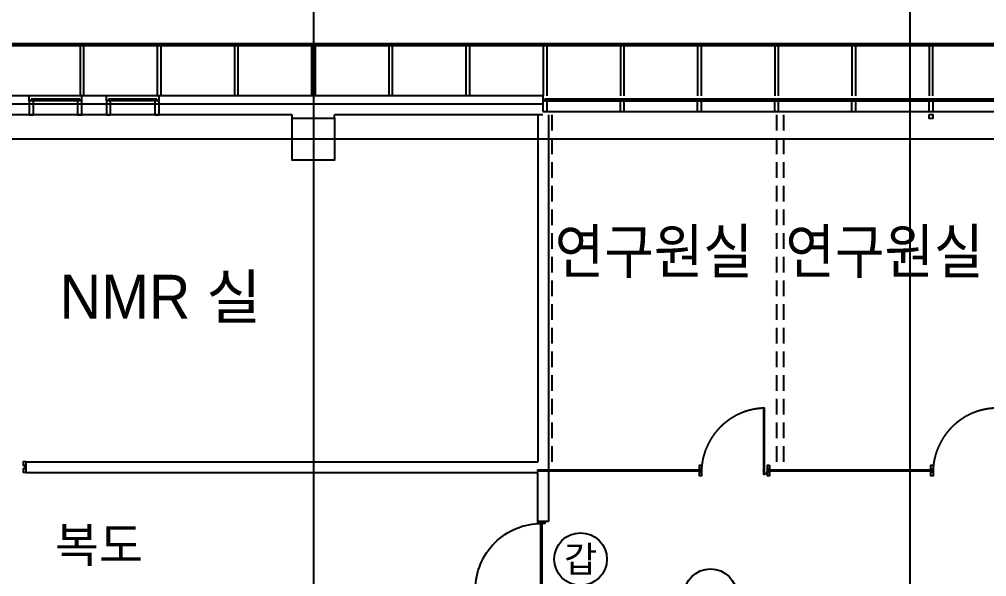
# Model space of a CAD drawing. Header units: metres. Extents: x 630750 to 860239, y 578133 to 726633.
# Drawn here: x 750314 to 764099, y 685572 to 693520 of the extents above; entities that cross this region are included whole.
import ezdxf
from ezdxf.enums import TextEntityAlignment as Align

# ---------------------------------------------------------------- set-up
doc = ezdxf.new("R2010")
doc.units = ezdxf.units.M
doc.header["$LTSCALE"] = 300
doc.linetypes.add('DASHDOT', pattern=[25.4, 12.7, -6.35, 0, -6.35])
doc.linetypes.add('HID1', pattern=[0.375, 0.25, -0.125])
for name, color, linetype in [('A-AL', 6, 'Continuous'), ('A-CEN-1', 1, 'Continuous'), ('A-CON', 2, 'Continuous'), ('A-DOR', 4, 'Continuous'), ('A-STONE', 6, 'Continuous'), ('A-TXT', 3, 'Continuous'), ('A-WAL-DW', 7, 'Continuous'), ('A-WIN', 4, 'Continuous'), ('A-WIN-GLASS', 4, 'Continuous'), ('DOR', 4, 'Continuous'), ('INT', 117, 'Continuous'), ('KUK-DOOR', 4, 'Continuous'), ('KUK-DOOR-FRAME', 4, 'Continuous'), ('KUK-FUR-FIX', 6, 'Continuous'), ('KUK-WALL-FIN 1', 30, 'Continuous'), ('블럭', 7, 'Continuous'), ('외장그레이팅', 4, 'Continuous'), ('프레임', 5, 'Continuous')]:
    doc.layers.add(name, color=color, linetype=linetype)
doc.layers.add('tel 1구', color=7, linetype='Continuous', lineweight=5, true_color=0x0074cb)
doc.styles.add('TEXT', font='')
doc.styles.add('돋움', font='')
doc.styles.get('TEXT').set_extended_font_data('DotumChe')
doc.styles.get('돋움').set_extended_font_data('Dotum')

# ---------------------------------------------------------------- blocks, each defined once
blk = doc.blocks.new('DOOR_GLASS2')
at = {"layer": 'A-DOR', "color": 5}
blk.add_arc((2877563, 589745), 940, 16.6479, 106.6479, dxfattribs=at)
at = {"layer": 'A-WIN-GLASS'}
for p, q in [((2877557, 589764), (2878457, 590033)), ((2877563, 589745), (2878463, 590014)), ((2878463, 590014), (2878458, 590033)), ((2877563, 589745), (2877557, 589764))]:
    blk.add_line(p, q, dxfattribs=at)
for points in [[(2877341, 590659), (2877333, 590688), (2877237, 590660), (2877246, 590631), (2877341, 590659)], [(2877619, 589730), (2877611, 589759), (2877515, 589730), (2877524, 589701), (2877619, 589730)]]:
    blk.add_lwpolyline(points, dxfattribs=at)
at = {"layer": 'DOR', "color": 8}
for p, q in [((2877553, 589742), (2877284, 590642)), ((2877572, 589747), (2877303, 590648))]:
    blk.add_line(p, q, dxfattribs=at)
blk = doc.blocks.new('asd')
at = {"layer": 'A-DOR'}
blk.add_line((2042906, -657886), (2042906, -656736), dxfattribs=at)
for points in [[(2042756, -656736), (2042756, -656776), (2042806, -656776), (2042806, -656756), (2042856, -656756), (2042856, -656776), (2042906, -656776), (2042906, -656736)], [(2042816, -657296), (2042846, -657296), (2042846, -658526), (2042816, -658526)], [(2042756, -657886), (2042756, -657926), (2042806, -657926), (2042806, -657886)], [(2042856, -657886), (2042856, -657926), (2042906, -657926), (2042906, -657886)], [(2042756, -659166), (2042756, -659126), (2042806, -659126), (2042806, -659146), (2042856, -659146), (2042856, -659126), (2042906, -659126), (2042906, -659166)]]:
    blk.add_lwpolyline(points, close=True, dxfattribs=at)
at = {"layer": 'A-WAL-DW', "color": 7}
blk.add_line((2042756, -657886), (2042756, -656736), dxfattribs=at)
blk = doc.blocks.new('이중외피a')
at = {"layer": '외장그레이팅'}
for p, q in [((2453864, -664026, 0), (2367228, -664026, 0)), ((2453834, -664056, 0), (2367269, -664056, 0))]:
    blk.add_line(p, q, dxfattribs=at)
at = {"layer": '프레임'}
for p, q in [((2433179, -664056, 0), (2433179, -664766, 0)), ((2433229, -664056, 0), (2433229, -664766, 0)), ((2434279, -664056, 0), (2434279, -664766, 0)), ((2434329, -664056, 0), (2434329, -664766, 0)), ((2435379, -664056, 0), (2435379, -664766, 0)), ((2435429, -664056, 0), (2435429, -664766, 0)), ((2436479, -664056, 0), (2436479, -664766, 0)), ((2436529, -664056, 0), (2436529, -664766, 0)), ((2437579, -664056, 0), (2437579, -664766, 0)), ((2437629, -664056, 0), (2437629, -664766, 0)), ((2438679, -664056, 0), (2438679, -664766, 0)), ((2438729, -664056, 0), (2438729, -664766, 0)), ((2439779, -664056, 0), (2439779, -664766, 0)), ((2439829, -664056, 0), (2439829, -664766, 0)), ((2440879, -664056, 0), (2440879, -664766, 0)), ((2440929, -664056, 0), (2440929, -664766, 0)), ((2441979, -664056, 0), (2441979, -664766, 0)), ((2442029, -664056, 0), (2442029, -664766, 0)), ((2443079, -664056, 0), (2443079, -664766, 0)), ((2443129, -664056, 0), (2443129, -664766, 0)), ((2444179, -664056, 0), (2444179, -664766, 0)), ((2444229, -664056, 0), (2444229, -664766, 0)), ((2445279, -664056, 0), (2445279, -664766, 0)), ((2445329, -664056, 0), (2445329, -664766, 0))]:
    blk.add_line(p, q, dxfattribs=at)
blk = doc.blocks.new('ioo')
at = {"layer": 'A-WIN-GLASS'}
for p, q in [((2586798, -433861, 0), (2586798, -433791, 0)), ((2587548, -433861, 0), (2586798, -433861, 0)), ((2587518, -433837, 0), (2586828, -433837, 0)), ((2586828, -433837, 0), (2586828, -433861, 0)), ((2587518, -433861, 0), (2586828, -433861, 0)), ((2587518, -433837, 0), (2587518, -433861, 0)), ((2587548, -433861, 0), (2587548, -433791, 0)), ((2587488, -434061, 0), (2586857, -434061, 0))]:
    blk.add_line(p, q, dxfattribs=at)
at = {"layer": 'A-WIN-GLASS', "elevation": 0}
for points in [[(2586798, -434061), (2586858, -434061), (2586858, -433861), (2586798, -433861)], [(2587488, -434061), (2587548, -434061), (2587548, -433861), (2587488, -433861)]]:
    blk.add_lwpolyline(points, close=True, dxfattribs=at)

msp = doc.modelspace()

# ---------------------------------------------------------------- linework, layer by layer
at = {"layer": 'A-AL', "ltscale": 3}
msp.add_line((757774.405, 692430.239, 0), (686194.961, 692430.239, 0), dxfattribs=at)
at = {"layer": 'A-CEN-1', "linetype": 'Continuous'}
for p, q in [((754504.406, 706258.825, 0), (754504.406, 599969.631, 0)), ((763004.405, 706258.824, 0), (763004.405, 624363.941, 0)), ((763004.406, 706258.825, 0), (763004.406, 599969.631, 0)), ((795684.429, 691810.238, 0), (657202.595, 691810.239, 0))]:
    msp.add_line(p, q, dxfattribs=at)
at = {"layer": 'A-CON', "elevation": 0}
msp.add_lwpolyline([(754204.405, 692110.238), (754804.405, 692110.238), (754804.405, 691510.238), (754204.405, 691510.238)], close=True, dxfattribs=at)
at = {"layer": 'A-STONE', "ltscale": 3}
msp.add_line((757774.405, 692430.239, 0), (757774.405, 692310.239, 0), dxfattribs=at)
at = {"layer": 'A-WAL-DW'}
for p, q in [((757774.405, 692310.239, 0), (686388.128, 692310.239, 0)), ((754204.405, 692160.239, 0), (748204.405, 692160.239, 0)), ((754204.405, 692110.238, 0), (754204.405, 692160.239, 0)), ((757774.405, 692160.239, 0), (754804.405, 692160.239, 0)), ((754804.405, 692110.238, 0), (754804.405, 692160.239, 0)), ((757704.573, 692160.246, 0), (757704.574, 687210.237, 0)), ((757854.573, 692160.246, 0), (757854.574, 686360.56, 0)), ((750409.409, 687210.236, 0), (757704.574, 687210.237, 0)), ((750409.409, 687060.236, 0), (750409.409, 687210.236, 0)), ((750409.409, 687060.236, 0), (757704.574, 687060.237, 0)), ((757704.574, 686360.56, 0), (757704.574, 687060.237, 0)), ((757854.574, 686360.56, 0), (757704.574, 686360.56, 0))]:
    msp.add_line(p, q, dxfattribs=at)
at = {"layer": 'A-WIN', "elevation": 0}
msp.add_lwpolyline([(763274.405, 692160.239), (763274.405, 692110.239), (763334.405, 692110.239), (763334.405, 692160.239)], close=True, dxfattribs=at)
at = {"layer": 'A-WIN-GLASS'}
for p, q in [((757804.405, 692384.239, 0), (771077.823, 692384.239, 0)), ((757804.405, 692360.239, 0), (757804.405, 692384.239, 0)), ((757804.405, 692360.239, 0), (771054.405, 692360.239, 0))]:
    msp.add_line(p, q, dxfattribs=at)
at = {"layer": 'A-WIN-GLASS', "color": 9}
msp.add_line((757804.405, 692204.239, 0), (770898.405, 692204.239, 0), dxfattribs=at)
at = {"layer": 'A-WIN-GLASS', "elevation": 0}
for points in [[(757774.405, 692204.237), (757834.405, 692204.237), (757834.405, 692360.236), (757774.405, 692360.236)], [(758874.405, 692204.237), (758934.405, 692204.237), (758934.405, 692360.236), (758874.405, 692360.236)], [(759974.405, 692204.237), (760034.405, 692204.237), (760034.405, 692360.236), (759974.405, 692360.236)], [(761074.405, 692204.237), (761134.405, 692204.237), (761134.405, 692360.236), (761074.405, 692360.236)], [(762174.405, 692204.237), (762234.405, 692204.237), (762234.405, 692360.236), (762174.405, 692360.236)], [(763274.405, 692204.237), (763334.405, 692204.237), (763334.405, 692360.236), (763274.405, 692360.236)]]:
    msp.add_lwpolyline(points, close=True, dxfattribs=at)
at = {"layer": 'INT', "linetype": 'HID1', "ltscale": 3}
for p, q in [((757904.567, 692160.359), (757904.568, 687160.358)), ((761104.567, 692160.359), (761104.568, 687160.358)), ((761204.567, 692160.359), (761204.568, 687160.167))]:
    msp.add_line(p, q, dxfattribs=at)
at = {"layer": 'KUK-DOOR', "color": 4}
msp.add_lwpolyline([(760930.569, 687035.358), (760930.569, 687975.358), (760918.569, 687975.358), (760918.569, 687035.358)], close=True, dxfattribs=at)
at = {"layer": 'KUK-DOOR', "color": 1, "linetype": 'DASHDOT', "ltscale": 0.11}
msp.add_circle((760924.569, 687085.358), 5, dxfattribs=at)
at = {"layer": 'KUK-DOOR', "color": 1, "linetype": 'DASHDOT'}
for centre in [(760955.755, 687054.403), (764255.755, 687054.403)]:
    msp.add_arc(centre, 921.706, 92.3122076, 178.0753404, dxfattribs=at)
at = {"layer": 'KUK-DOOR', "color": 1, "linetype": 'DASHDOT', "ltscale": 0.11}
msp.add_arc((760924.569, 687085.358), 50, 270.0000076, 0.0000076, dxfattribs=at)
at = {"layer": 'KUK-DOOR-FRAME'}
for points in [[(760034.569, 687160.358), (760034.569, 687118.358), (760034.569, 687118.358), (760034.569, 687010.358), (760004.569, 687010.358), (760004.569, 687160.358), (760034.569, 687160.358)], [(761004.569, 687160.358), (761004.569, 687010.358), (760974.57, 687010.358), (760974.569, 687118.358), (760974.569, 687118.358), (760974.569, 687160.358), (761004.569, 687160.358)], [(763334.569, 687160.359), (763334.569, 687118.359), (763334.569, 687118.359), (763334.569, 687010.359), (763304.569, 687010.359), (763304.569, 687160.359), (763334.569, 687160.359)]]:
    msp.add_lwpolyline(points, dxfattribs=at)
at = {"layer": 'KUK-WALL-FIN 1', "color": 8}
for p, q in [((757699.574, 687089.375, -888.51), (760009.569, 687089.357, 3421.354)), ((757699.574, 687081.375, 1192.399), (760009.569, 687081.357, 3419.722)), ((760009.569, 687078.357), (760009.569, 687092.357)), ((760999.573, 687078.39), (760999.577, 687092.39)), ((760999.574, 687089.375, -888.51), (763309.569, 687089.357, 3421.354)), ((760999.574, 687081.375, 1192.399), (763309.568, 687081.357, 3419.722)), ((763309.569, 687078.357), (763309.569, 687092.357))]:
    msp.add_line(p, q, dxfattribs=at)
at = {"layer": 'KUK-WALL-FIN 1', "color": 4}
for points in [[(757700.574, 687080.375), (760008.569, 687080.357), (760009.569, 687081.357), (760009.569, 687089.357), (760008.569, 687090.357), (757700.576, 687090.377), (757699.574, 687089.375), (757699.574, 687081.375), (757700.574, 687080.375)], [(761000.574, 687080.375), (763308.569, 687080.357), (763309.569, 687081.357), (763309.569, 687089.357), (763308.569, 687090.357), (761000.576, 687090.377), (760999.574, 687089.375), (760999.574, 687081.375), (761000.574, 687080.375)]]:
    msp.add_lwpolyline(points, dxfattribs=at)
for points in [[(760004.569, 687110.357), (760024.569, 687110.357), (760024.569, 687060.357), (760004.569, 687060.357), (760004.569, 687078.357), (760014.569, 687078.357), (760014.569, 687092.357), (760004.569, 687092.357)], [(761004.581, 687110.389), (760984.581, 687110.393), (760984.569, 687060.393), (761004.569, 687060.389), (761004.573, 687078.389), (760994.573, 687078.391), (760994.577, 687092.391), (761004.577, 687092.389)], [(763304.569, 687110.357), (763324.569, 687110.357), (763324.569, 687060.357), (763304.569, 687060.357), (763304.569, 687078.357), (763314.569, 687078.357), (763314.569, 687092.357), (763304.569, 687092.357)]]:
    msp.add_lwpolyline(points, close=True, dxfattribs=at)
at = {"layer": 'KUK-WALL-FIN 1', "color": 8}
for points in [[(760006.169, 687108.757), (760022.969, 687108.757), (760022.969, 687061.957), (760006.169, 687061.957), (760006.169, 687076.757), (760016.169, 687076.757), (760016.169, 687093.957), (760006.169, 687093.957)], [(761002.981, 687108.789), (760986.181, 687108.793), (760986.17, 687061.993), (761002.97, 687061.989), (761002.973, 687076.789), (760992.973, 687076.791), (760992.977, 687093.991), (761002.977, 687093.989)], [(763306.169, 687108.757), (763322.969, 687108.757), (763322.969, 687061.957), (763306.169, 687061.957), (763306.169, 687076.757), (763316.169, 687076.757), (763316.169, 687093.957), (763306.169, 687093.957)]]:
    msp.add_lwpolyline(points, close=True, dxfattribs=at)
for centre, start, end in [((760002.455, 687092.438), 259.4989763, 357.8206401), ((760002.455, 687078.277), 2.1793599, 100.5010237), ((761006.688, 687078.308), 79.4852694, 177.8069331), ((761006.691, 687092.469), 182.1656529, 280.4873167), ((763302.454, 687092.438), 259.4989763, 357.8206401), ((763302.454, 687078.277), 2.1793599, 100.5010237)]:
    msp.add_arc(centre, 2.116, start, end, dxfattribs=at)
at = {"layer": '블럭', "color": 1}
for centre in [(758312.023, 685822.685, 0), (760162.846, 685308.001, 0)]:
    msp.add_circle(centre, 375, dxfattribs=at)

# ---------------------------------------------------------------- block references
msp.add_blockref('이중외피a', (-1682000.012, 1357196.32))
at = {"layer": 'A-WIN-GLASS', "xscale": -1, "rotation": 16.64784635199883}
msp.add_blockref('DOOR_GLASS2', (3683655.582, 944754.708, 0), dxfattribs=at)
at = {"layer": 'KUK-FUR-FIX', "color": 30}
for p in [(-1836343.214, 1126221.015, 0), (-1835243.215, 1126221.015, 0)]:
    msp.add_blockref('ioo', p, dxfattribs=at)
at = {"layer": 'tel 1구', "xscale": -1, "rotation": 90}
msp.add_blockref('asd', (91243.239, 2729966.575, 0), dxfattribs=at)

# ---------------------------------------------------------------- texts
at = {"layer": 'A-TXT', "color": 3, "style": '돋움', "width": 0.9}
for p in [(757943.712, 689899.437, 0), (761230.262, 689899.437, 0)]:
    msp.add_text('연구원실', height=625, rotation=0.0000064, dxfattribs=at).set_placement(p)
at = {"layer": 'A-TXT', "color": 3, "style": '돋움'}
for s, height, p in [('NMR 실', 625, (750889.376, 689252.242, 0)), ('복도', 500, (750820.271, 685776.016, 0))]:
    msp.add_text(s, height=height, rotation=0.0000064, dxfattribs=at).set_placement(p)
at = {"layer": '블럭', "style": 'TEXT'}
msp.add_text('갑', height=375, dxfattribs=at).set_placement((758312.023, 685822.685, 0), align=Align.MIDDLE_CENTER)

doc.saveas('drawing.dxf')
